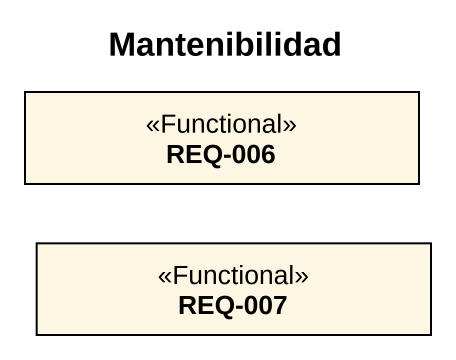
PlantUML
@startuml
title Mantenibilidad
hide circle
hide empty members
class "REQ-006" as REQ_006 <<Functional>>
class "REQ-007" as REQ_007 <<Functional>>
@enduml
